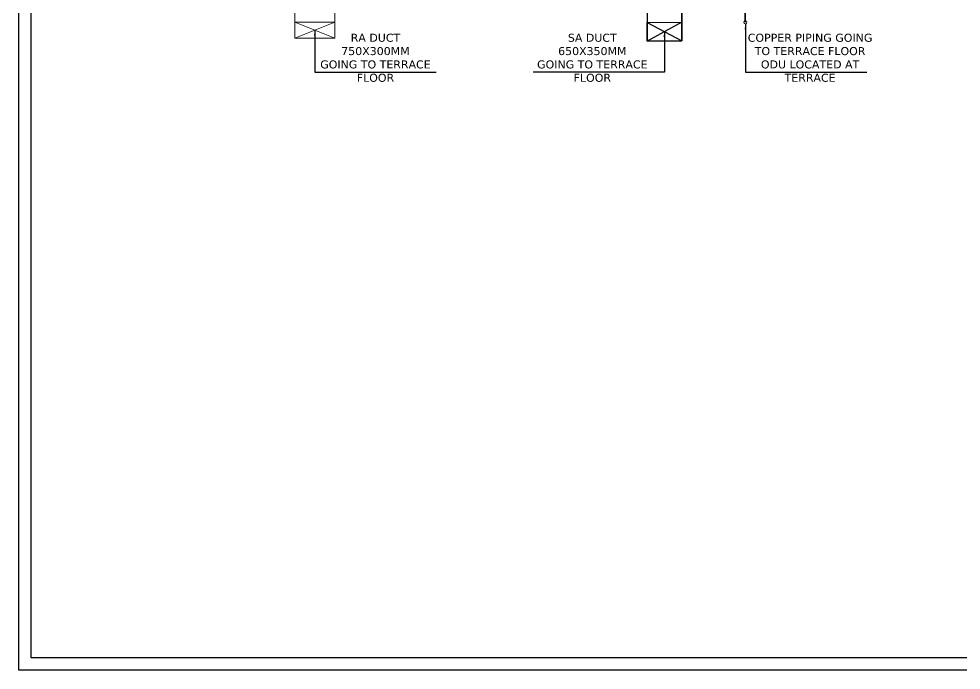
# Model space of a CAD drawing. Extents: x 3505867 to 3988380, y -625948 to -590408.
# Drawn here: x 3505867 to 3523526, y -625948 to -613738 of the extents above; entities that cross this region are included whole.
import ezdxf

# ---------------------------------------------------------------- set-up
doc = ezdxf.new("R2010")
doc.units = 0
doc.header["$LTSCALE"] = 6
doc.header["$MEASUREMENT"] = 0
doc.layers.get('0').update_dxf_attribs({"linetype": 'CONTINUOUS'})
for name, color, linetype, lineweight in [('HTL-AC UNIT', 5, 'CONTINUOUS', 25), ('MEP_HVAC_RA_DUCT', 1, 'CONTINUOUS', 9), ('MEP_HVAC_VRF_COPPER_PIPE', 6, 'CONTINUOUS', 9)]:
    doc.layers.add(name, color=color, linetype=linetype, lineweight=lineweight)
doc.layers.add('MEP_HVAC_SUPPLY_AIR_DUCT', color=3, linetype='CONTINUOUS')
doc.layers.add('MEP_HVAC_TEXT', color=7, linetype='CONTINUOUS')
doc.styles.add('ARIAL', font='')
doc.styles.add('VERDANA', font='')
doc.styles.get('ARIAL').set_extended_font_data('Arial')
doc.styles.get('VERDANA').set_extended_font_data('Verdana')
doc.dimstyles.new('TEXT', dxfattribs={"dimscale": 0, "dimtxt": 500, "dimasz": 100, "dimexe": 75, "dimexo": 100, "dimgap": 50, "dimtad": 0, "dimdec": 0, "dimzin": 0, "dimdsep": 46, "dimtxsty": 'ARIAL', "dimblk": 'OBLIQUE', "dimcen": 0.09, "dimdle": 100, "dimclrd": 256, "dimclre": 256, "dimclrt": 6, "dimadec": 0, "dimazin": 0, "dimtfac": 1, "dimtdec": 0, "dimtofl": 0, "dimtmove": 2, "dimatfit": 3, "dimfxl": 1, "dimfrac": 2, "dimtolj": 1, "dimtzin": 0, "dimarcsym": 0})

# ---------------------------------------------------------------- blocks, each defined once
blk = doc.blocks.new('_Oblique')
at = {"color": 0, "linetype": 'ByBlock', "lineweight": -2}
blk.add_line((-0.5, -0.5), (0.5, 0.5), dxfattribs=at)
blk = doc.blocks.new('DAD')
at = {"layer": 'MEP_HVAC_RA_DUCT', "linetype": 'ByBlock'}
for points in [[(1950, 6765, 0.414214), (1050, 5865), (1050, -100)], [(1950, 6015, 0.414214), (1800, 5865), (1800, -100)]]:
    blk.add_lwpolyline(points, format="xyb", dxfattribs=at)
at = {"layer": 'MEP_HVAC_RA_DUCT', "linetype": 'ByBlock', "elevation": -14385}
blk.add_lwpolyline([(1800, -400), (1800, -100), (1050, -100), (1050, -400)], close=True, dxfattribs=at)
for points in [[(1050, -100), (1800, -400)], [(1800, -100), (1050, -400)]]:
    blk.add_lwpolyline(points, dxfattribs=at)
at = {"layer": 'MEP_HVAC_SUPPLY_AIR_DUCT', "linetype": 'ByBlock', "elevation": -14385}
for points in [[(7650, 4925), (7650, -451)], [(8300, 4925), (8300, -449)], [(8300, -99), (7650, -451)], [(7650, -101), (8300, -449)]]:
    blk.add_lwpolyline(points, dxfattribs=at)
at = {"layer": 'MEP_HVAC_SUPPLY_AIR_DUCT', "linetype": 'ByBlock'}
blk.add_lwpolyline([(7650, 4925), (7650, -451), (8300, -449), (8300, 4925)], dxfattribs=at)
at = {"layer": 'MEP_HVAC_SUPPLY_AIR_DUCT', "linetype": 'ByBlock', "elevation": -14385}
blk.add_lwpolyline([(7650, -451), (7650, -101), (8300, -99), (8300, -449)], close=True, dxfattribs=at)
at = {"layer": 'MEP_HVAC_VRF_COPPER_PIPE', "color": 6, "linetype": 'ByBlock', "const_width": 30}
blk.add_lwpolyline([(9492, -100), (9492, 1401)], dxfattribs=at)
at = {"layer": 'MEP_HVAC_VRF_COPPER_PIPE', "linetype": 'ByBlock'}
blk.add_circle((9492, -100), 30, dxfattribs=at)
at = {"layer": 'MEP_HVAC_TEXT', "color": 0, "linetype": 'ByBlock', "char_height": 150, "width": 2396.03, "attachment_point": 1, "rotation": 359.9931, "style": 'VERDANA'}
for s, insert in [('\\pxqc;{\\C1;RA} DUCT\\P750X300MM\\PGOING TO TERRACE FLOOR', (1363, -314, 0)), ('\\pxqc;{\\C3;SA} DUCT\\P650X350MM\\PGOING TO TERRACE FLOOR', (5427, -314, 0)), ('\\pxqc;{\\C6;COPPER\\C256; PIPING GOING TO TERRACE FLOOR ODU LOCATED AT TERRACE}', (9508, -314, 0))]:
    blk.add_mtext(s, dxfattribs=dict(at, insert=insert))
at = {"layer": 'MEP_HVAC_TEXT', "linetype": 'ByBlock'}
for points in [[(9495, -130, -14385), (9495, -1033, -14385), (11770, -1033, -14385)], [(1425, -250, -14385), (1426, -1033, -14385), (3701, -1033, -14385)], [(7975, -275, -14385), (7975, -1033, -14385), (5514, -1033, -14385)]]:
    blk.add_leader(points, dimstyle='TEXT', override={"dimscale": 1, "dimtxt": 200}, dxfattribs=at)

msp = doc.modelspace()

# ---------------------------------------------------------------- linework, layer by layer
for points in [[(3550948.2, -593936.6), (3550948.2, -625948), (3505867, -625948), (3505867, -593936.6)], [(3550716.3, -594168.4), (3550716.3, -625716.2), (3506098.8, -625716.2), (3506098.8, -594168.4)]]:
    msp.add_lwpolyline(points, close=True)

# ---------------------------------------------------------------- block references
at = {"layer": 'HTL-AC UNIT', "color": 0, "linetype": 'ByBlock'}
msp.add_blockref('DAD', (3509989, -613703.2), dxfattribs=at)

doc.saveas('drawing.dxf')
